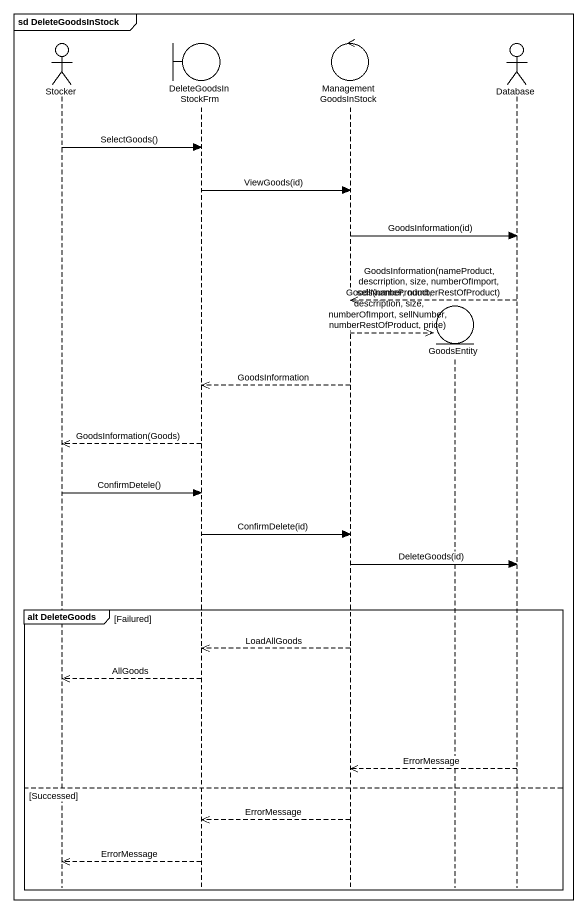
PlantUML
@startuml
mainframe sd DeleteGoodsInStock
hide footbox
actor Stocker
boundary DeleteGoodsInStockFrm
control ManagementGoodsInStock
entity GoodsEntity
actor "Database" as Database_

Stocker -> DeleteGoodsInStockFrm : SelectGoods()
DeleteGoodsInStockFrm -> ManagementGoodsInStock : ViewGoods(id)
ManagementGoodsInStock -> Database_ : GoodsInformation(id)
Database_ -->> ManagementGoodsInStock : GoodsInformation(nameProduct, descrription, size, numberOfImport, sellNumber, numberRestOfProduct)
ManagementGoodsInStock -->> GoodsEntity ** : Goods(nameProduct, descrription, size, numberOfImport, sellNumber, numberRestOfProduct, price)
ManagementGoodsInStock -->> DeleteGoodsInStockFrm : GoodsInformation
DeleteGoodsInStockFrm -->> Stocker : GoodsInformation(Goods)
Stocker -> DeleteGoodsInStockFrm : ConfirmDetele()
DeleteGoodsInStockFrm -> ManagementGoodsInStock : ConfirmDelete(id)
ManagementGoodsInStock -> Database_ : DeleteGoods(id)
group alt DeleteGoods [Failured]
  ManagementGoodsInStock -->> DeleteGoodsInStockFrm : LoadAllGoods
  DeleteGoodsInStockFrm -->> Stocker : AllGoods
  Database_ -->> ManagementGoodsInStock : ErrorMessage
else Successed
  ManagementGoodsInStock -->> DeleteGoodsInStockFrm : ErrorMessage
  DeleteGoodsInStockFrm -->> Stocker : ErrorMessage
end
@enduml
